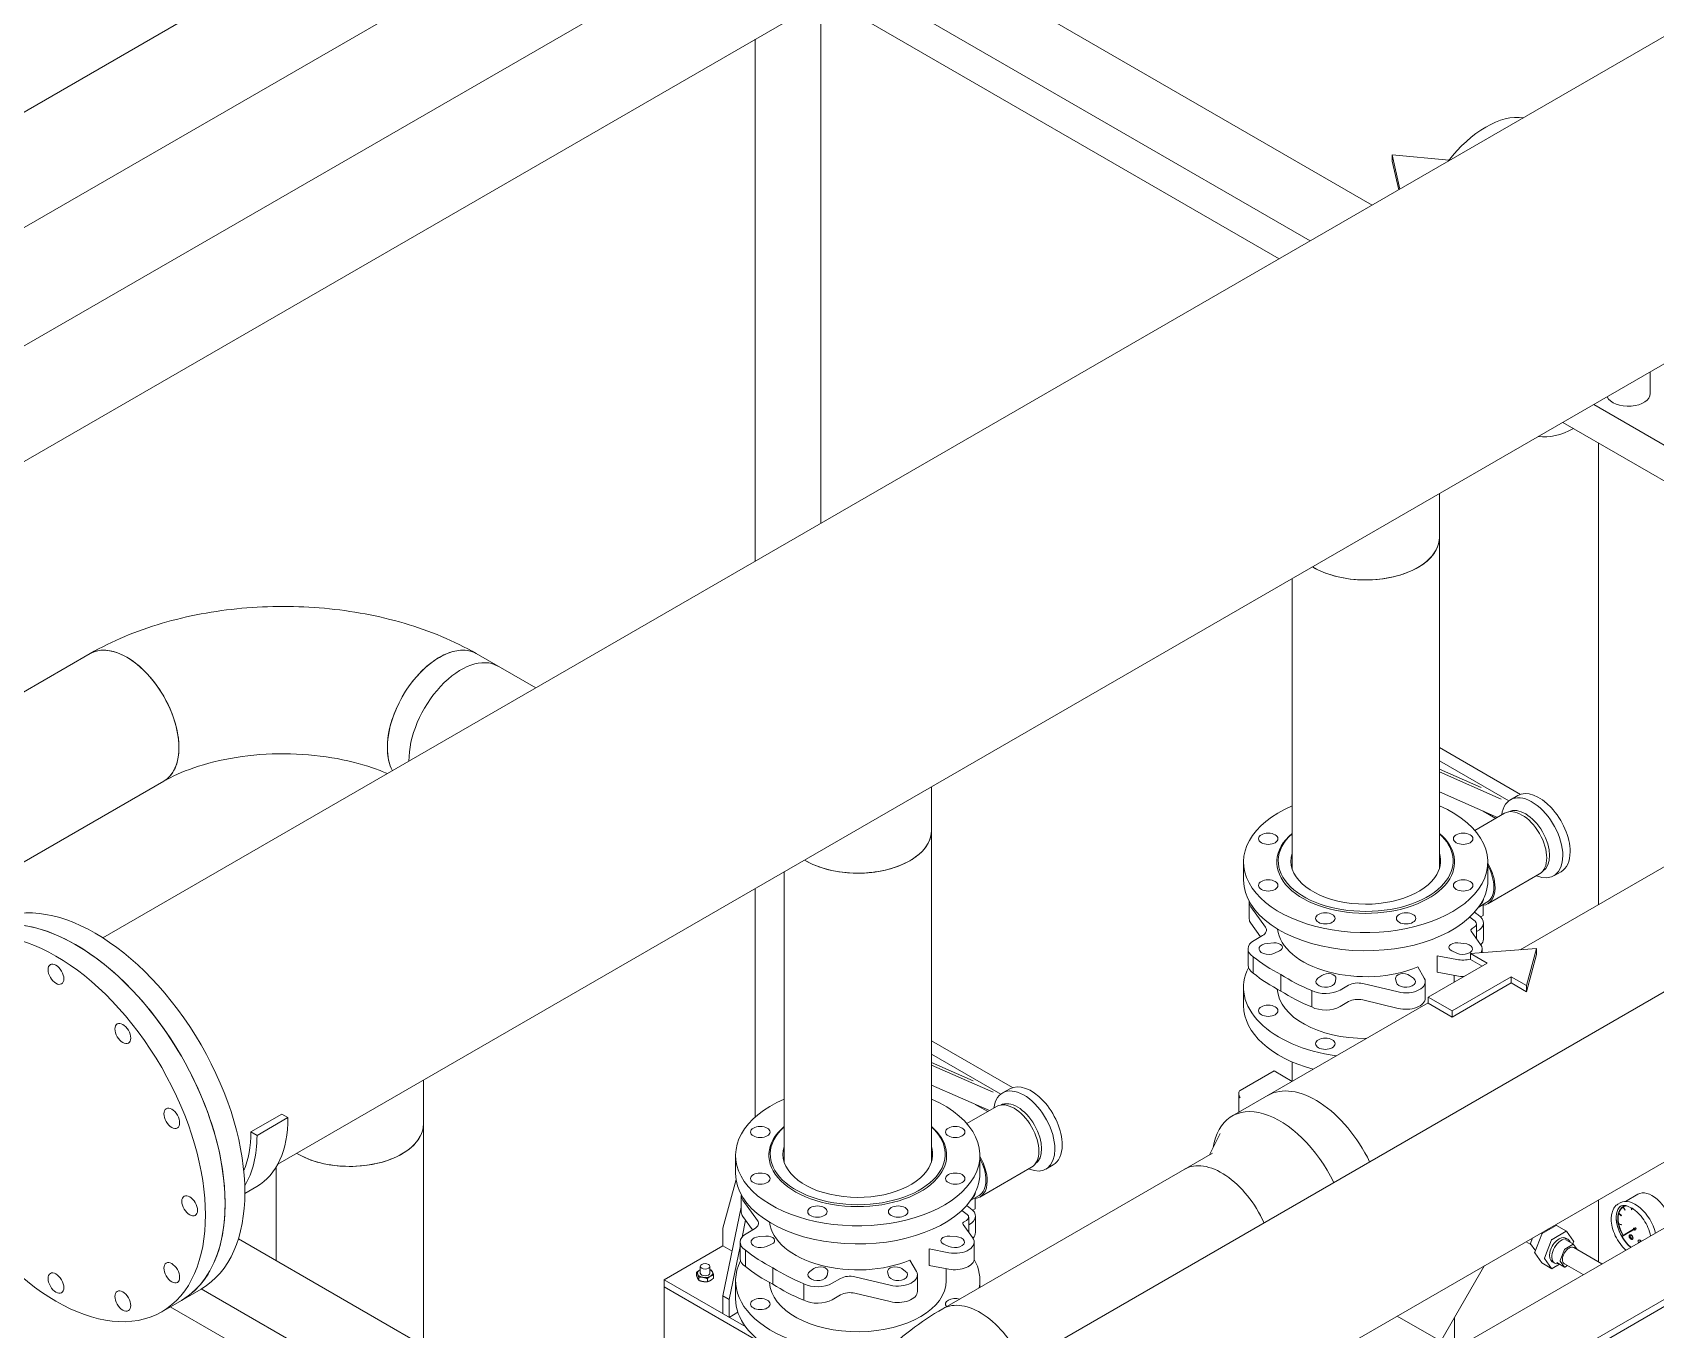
# Model space of a CAD drawing. Header units: millimetres. Extents: x -312439 to 477422, y -331570 to 212570.
# Drawn here: x 414136 to 415271, y 91677 to 92585 of the extents above; entities that cross this region are included whole.
import ezdxf

# ---------------------------------------------------------------- set-up
doc = ezdxf.new("R2010")
doc.units = ezdxf.units.MM

msp = doc.modelspace()

# ---------------------------------------------------------------- linework, layer by layer
at = {"color": 0, "linetype": 'Continuous', "lineweight": 0, "extrusion": (1.25969e-16, 0.816497, 0.57735)}
for p, q in [((413650.523, 92252.149), (415264.538, 93184.001)), ((415299.539, 93123.376), (413442.14, 92051.007)), ((413775.151, 92160.582), (415234.416, 93003.09)), ((413596.082, 91976.364), (415269.418, 92942.465)), ((415651.453, 92797.871), (414185.215, 91951.338)), ((415072.998, 92463.9), (414756.758, 92646.481)), ((415029.692, 92438.897), (414713.452, 92621.478)), ((414687.326, 92606.394), (414687.326, 92241.231)), ((415008.038, 92426.395), (414691.798, 92608.976)), ((414641.392, 92579.874), (414641.392, 92214.712)), ((415087.087, 92499.036), (415092.45, 92475.13)), ((415126.795, 92495.457), (415087.087, 92499.036)), ((415087.087, 92499.036), (415087.087, 92494.763)), ((415087.087, 92494.763), (415091.602, 92474.64)), ((415290.893, 92360.711), (414307.499, 91792.949)), ((415267.453, 92332.068), (415267.453, 92347.178)), ((414759.461, 91614.657), (416018.072, 92341.316)), ((415832.008, 92321.46), (415176.588, 91943.053)), ((415423.519, 92211.52), (415228.003, 92324.401)), ((415423.519, 92186.517), (415206.35, 92311.9)), ((415231.33, 92297.477), (415231.33, 91974.658)), ((415120.013, 91999.794), (415120.013, 92262.053)), ((414810.999, 91525.391), (416069.609, 92252.051)), ((415016.938, 91999.794), (415016.938, 92202.543)), ((414176.191, 92150.15), (413875.641, 91976.628)), ((414446.384, 92150.15), (414487.977, 92126.137)), ((415176.689, 92051.679), (415120.013, 92084.401)), ((415120.013, 92075.144), (415168.518, 92047.14)), ((415149.225, 92056.529), (415120.013, 92069.334)), ((414227.729, 92060.885), (413927.179, 91887.362)), ((415120.013, 92067.38), (415163.284, 92048.411)), ((414764.74, 91794.677), (414764.74, 92056.936)), ((415160.572, 92035.599), (415120.013, 92053.378)), ((415169.77, 92047.98), (415174.865, 92050.871)), ((415144.811, 92026.498), (415165.544, 92038.469)), ((415159.383, 92034.912), (415150.691, 92039.93)), ((414983.038, 91991.643), (414983.038, 92004.345)), ((415153.912, 91991.643), (415153.912, 92004.345)), ((414661.664, 91794.677), (414661.664, 91997.426)), ((415153.913, 91975.178), (415190.042, 91996.037)), ((415199.993, 91994.711), (415205.088, 91997.602)), ((414641.392, 91985.721), (414641.392, 91825.953)), ((414987.019, 91964.626), (414987.019, 91976.127)), ((414998.323, 91958.74), (414988.14, 91973.011)), ((415153.3, 91976.239), (415147.494, 91972.887)), ((415148.915, 91965.985), (415150.656, 91966.99)), ((415150.656, 91966.99), (415150.656, 91974.712)), ((414994.844, 91952.114), (414988.14, 91961.51)), ((415148.811, 91946.767), (415142.233, 91955.984)), ((415142.899, 91957.907), (415144.428, 91958.79)), ((415146.042, 91961.04), (415146.042, 91950.646)), ((415150.794, 91950.376), (415150.794, 91961.877)), ((414990.381, 91949.537), (414996.325, 91952.969)), ((414999.751, 91947.512), (415004.144, 91947.825)), ((415132.806, 91947.825), (415137.2, 91947.512)), ((414050.66, 91040.27), (415610.736, 91940.98)), ((414986.158, 91932.15), (414986.158, 91943.651)), ((414989.851, 91926.586), (414989.851, 91938.088)), ((415008.21, 91942.157), (415004.72, 91940.585)), ((415153.541, 91933.67), (415112.262, 91909.837)), ((415118.429, 91938.826), (415132.13, 91936.218)), ((415118.429, 91927.325), (415118.429, 91938.826)), ((415132.23, 91940.585), (415128.74, 91942.157)), ((415187.864, 91943.896), (415141.796, 91940.451)), ((415141.796, 91940.451), (415153.541, 91933.67)), ((415141.796, 91940.451), (415141.796, 91936.179)), ((415141.796, 91936.179), (415149.842, 91931.534)), ((415149.931, 91943.651), (415149.931, 91941.06)), ((415180.838, 91917.91), (415187.864, 91943.896)), ((415180.838, 91913.638), (415187.864, 91939.624)), ((415187.864, 91943.896), (415187.864, 91939.624)), ((415009.145, 91914.133), (415009.145, 91925.635)), ((415035.039, 91923.08), (415037.763, 91925.095)), ((415047.579, 91922.748), (415047.037, 91920.211)), ((415089.914, 91920.211), (415089.372, 91922.748)), ((415099.188, 91925.095), (415101.911, 91923.08)), ((415104.957, 91931.048), (415109.475, 91923.138)), ((415132.13, 91924.717), (415118.429, 91927.325)), ((415128.872, 91900.247), (415170.152, 91924.08)), ((415130.333, 91920.27), (415130.333, 91925.059)), ((415170.152, 91924.08), (415170.152, 91919.808)), ((415170.152, 91924.08), (415180.838, 91917.91)), ((414093.967, 91015.267), (415654.043, 91915.977)), ((414098.298, 91012.767), (415654.043, 91910.977)), ((414983.038, 91916.634), (414983.038, 91903.932)), ((415030.714, 91902.994), (415030.714, 91914.495)), ((415056.49, 91918.233), (415050.545, 91914.801)), ((415091.204, 91913.507), (415066.485, 91919.387)), ((415110.156, 91909.186), (415110.156, 91920.687)), ((415128.872, 91895.975), (415170.152, 91919.808)), ((415170.152, 91919.808), (415180.838, 91913.638)), ((415180.838, 91917.91), (415180.838, 91913.638)), ((415112.262, 91905.914), (414974.926, 91826.623)), ((415056.49, 91906.732), (415050.545, 91903.3)), ((415091.204, 91902.006), (415066.485, 91907.885)), ((415112.262, 91909.837), (415128.872, 91900.247)), ((415112.262, 91909.837), (415112.262, 91905.565)), ((415112.262, 91905.565), (415128.872, 91895.975)), ((415128.872, 91900.247), (415128.872, 91895.975)), ((414821.416, 91846.562), (414764.74, 91879.284)), ((414764.74, 91870.027), (414813.245, 91842.023)), ((414793.951, 91851.412), (414764.74, 91864.217)), ((414764.74, 91862.263), (414808.011, 91843.294)), ((415004.374, 91858.263), (414980.629, 91844.554)), ((415017.051, 91850.944), (415004.374, 91858.263)), ((415016.938, 91851.009), (415016.938, 91864.59)), ((414409.466, 91666.033), (414409.466, 91851.819)), ((414805.299, 91830.481), (414764.74, 91848.261)), ((414814.497, 91842.863), (414819.592, 91845.754)), ((414979.701, 91829.38), (414979.701, 91842.504)), ((414789.537, 91821.381), (414810.271, 91833.352)), ((414804.11, 91829.795), (414795.418, 91834.813)), ((414310.343, 91828.125), (414288.69, 91815.624)), ((414314.674, 91825.625), (414293.02, 91813.123)), ((414314.674, 91825.625), (414310.343, 91828.125)), ((414288.69, 91815.624), (414293.02, 91813.123)), ((414959.115, 91799.532), (414966.653, 91814.462)), ((414627.765, 91786.526), (414627.765, 91799.228)), ((414772.741, 91691.929), (414961.226, 91800.751)), ((414798.639, 91786.526), (414798.639, 91799.228)), ((414306.391, 91725.543), (414306.391, 91791.002)), ((414798.639, 91770.061), (414834.769, 91790.92)), ((414844.72, 91789.594), (414849.815, 91792.485)), ((414292.869, 91777.43), (414284.502, 91772.599)), ((414618.887, 91748.377), (414628.091, 91782.221)), ((414618.887, 91700.871), (414631.746, 91763.002)), ((414631.746, 91759.509), (414631.746, 91771.01)), ((414643.05, 91753.623), (414632.867, 91767.894)), ((414798.027, 91771.122), (414792.221, 91767.77)), ((414795.383, 91761.873), (414795.383, 91769.595)), ((415231.33, 91768.07), (415231.33, 91724.627)), ((415244.755, 91764.954), (415246.572, 91766.003)), ((415248.474, 91763.306), (415248.517, 91763.331)), ((415249.847, 91760.776), (415248.54, 91763.041)), ((415248.671, 91763.117), (415249.979, 91760.852)), ((415248.715, 91763.14), (415250.022, 91760.877)), ((415250.173, 91766.977), (415258.872, 91772)), ((415254.482, 91761.254), (415254.224, 91762.513)), ((414632.266, 91742.09), (414634.696, 91753.829)), ((414639.571, 91746.997), (414632.867, 91756.393)), ((414787.626, 91752.79), (414789.154, 91753.673)), ((414790.769, 91755.923), (414790.769, 91745.529)), ((414793.642, 91760.868), (414795.383, 91761.873)), ((414795.521, 91745.259), (414795.521, 91756.76)), ((415240.76, 91759.025), (415241.011, 91759.856)), ((415247.199, 91756.898), (415245.413, 91758.481)), ((415245.413, 91751.372), (415247.199, 91750.893)), ((415245.457, 91751.397), (415247.243, 91750.918)), ((415245.461, 91758.661), (415247.247, 91757.077)), ((415247.247, 91750.658), (415245.461, 91751.137)), ((415245.505, 91758.686), (415247.291, 91757.102)), ((415247.247, 91757.077), (415247.199, 91756.898)), ((415247.243, 91756.923), (415247.199, 91756.898)), ((415247.291, 91757.102), (415247.243, 91756.923)), ((415247.291, 91757.102), (415247.247, 91757.077)), ((415249.979, 91760.852), (415249.847, 91760.776)), ((415250.022, 91760.877), (415249.979, 91760.852)), ((415254.417, 91762.403), (415254.662, 91761.206)), ((415254.472, 91762.371), (415254.705, 91761.231)), ((415254.662, 91761.206), (415254.482, 91761.254)), ((415254.705, 91761.231), (415254.662, 91761.206)), ((414444.087, 91646.045), (414279.957, 91740.805)), ((414618.887, 91735.876), (414618.887, 91748.377)), ((414635.107, 91744.42), (414641.052, 91747.852)), ((414644.477, 91742.394), (414648.871, 91742.707)), ((414777.533, 91742.707), (414781.927, 91742.394)), ((414793.537, 91741.65), (414786.96, 91750.867)), ((415185.2, 91741.436), (415183.729, 91737.645)), ((415191.579, 91744.02), (415186.681, 91731.395)), ((415201.717, 91750.1), (415191.92, 91744.444)), ((415198.508, 91740.02), (415193.61, 91727.395)), ((415196.428, 91747.047), (415195.673, 91747.483)), ((415208.646, 91746.1), (415198.849, 91740.444)), ((415208.924, 91746.127), (415201.995, 91750.128)), ((415213.842, 91736.993), (415208.486, 91740.086)), ((415208.501, 91741.254), (415210.073, 91740.346)), ((415213.885, 91739.101), (415208.987, 91746.07)), ((415247.243, 91750.918), (415247.199, 91750.893)), ((415247.199, 91750.893), (415247.247, 91750.658)), ((415247.243, 91750.918), (415247.291, 91750.683)), ((415247.291, 91750.683), (415247.247, 91750.658)), ((415249.256, 91743.526), (415248.068, 91742.778)), ((415248.068, 91742.778), (415249.31, 91743.433)), ((415248.54, 91743.202), (415249.847, 91743.957)), ((415249.979, 91743.73), (415248.671, 91742.975)), ((415249.277, 91743.612), (415250.672, 91744.418)), ((415249.394, 91743.408), (415250.789, 91744.213)), ((415249.891, 91743.982), (415249.847, 91743.957)), ((415249.847, 91743.957), (415249.854, 91743.945)), ((415249.891, 91743.982), (415249.897, 91743.97)), ((415249.972, 91743.741), (415249.979, 91743.73)), ((415250.022, 91743.755), (415249.979, 91743.73)), ((415250.015, 91743.766), (415250.022, 91743.755)), ((415255.748, 91747.614), (415250.048, 91744.025)), ((415250.137, 91743.869), (415256.096, 91747.012)), ((415252.974, 91743.398), (415253.053, 91743.443)), ((415253.053, 91743.443), (415253.384, 91742.87)), ((415253.191, 91743.553), (415253.275, 91743.601)), ((415253.355, 91743.618), (415253.277, 91743.573)), ((415254.497, 91740.942), (415254.828, 91740.368)), ((415254.828, 91740.368), (415254.75, 91740.323)), ((415254.992, 91740.433), (415255.076, 91740.482)), ((415255.052, 91740.498), (415255.131, 91740.543)), ((415256.108, 91747.844), (415255.822, 91747.679)), ((415255.883, 91748.233), (415255.97, 91748.283)), ((415256.475, 91747.208), (415256.189, 91747.043)), ((415256.458, 91748.069), (415257.22, 91748.557)), ((415256.7, 91746.819), (415256.786, 91746.869)), ((415257.649, 91747.814), (415256.844, 91747.398)), ((415257.22, 91748.557), (415257.306, 91748.607)), ((415257.22, 91748.557), (415257.649, 91747.814)), ((415257.735, 91747.864), (415257.306, 91748.607)), ((415257.649, 91747.814), (415257.735, 91747.864)), ((415259.533, 91739.988), (415259.371, 91739.894)), ((414577.745, 91712.123), (414618.887, 91735.876)), ((414625.358, 91732.139), (414618.887, 91735.876)), ((414623.217, 91698.371), (414630.885, 91735.415)), ((414630.885, 91727.033), (414630.885, 91738.534)), ((414634.578, 91721.469), (414634.578, 91732.971)), ((414652.937, 91737.04), (414649.447, 91735.468)), ((414763.156, 91733.709), (414776.856, 91731.101)), ((414763.156, 91722.208), (414763.156, 91733.709)), ((414776.957, 91735.468), (414773.467, 91737.04)), ((414794.658, 91738.534), (414794.658, 91727.033)), ((415184.01, 91736.884), (415180.662, 91738.817)), ((415183.729, 91737.284), (415186.674, 91733.095)), ((415186.681, 91730.941), (415191.579, 91723.972)), ((415187.213, 91732.766), (415186.723, 91733.049)), ((415207.461, 91733.234), (415204.516, 91725.644)), ((415213.621, 91736.971), (415207.732, 91733.571)), ((415213.353, 91737.275), (415213.885, 91738.646)), ((415216.556, 91733.157), (415213.892, 91736.947)), ((415233.666, 91723.279), (415213.938, 91734.669)), ((415259.233, 91738.084), (415261.008, 91739.109)), ((415261.008, 91739.109), (415261.086, 91739.155)), ((414600.468, 91715.185), (414600.468, 91717.348)), ((414603.077, 91716.818), (414603.077, 91721.536)), ((414609.745, 91716.818), (414609.745, 91721.536)), ((414653.872, 91709.016), (414653.872, 91720.518)), ((414679.766, 91717.963), (414682.489, 91719.978)), ((414692.305, 91717.631), (414691.763, 91715.094)), ((414734.641, 91715.094), (414734.099, 91717.631)), ((414743.915, 91719.978), (414746.638, 91717.963)), ((414749.684, 91725.931), (414754.201, 91718.021)), ((414776.856, 91719.6), (414763.156, 91722.208)), ((414775.059, 91711.517), (414775.059, 91719.942)), ((415151.646, 91722.064), (415121.11, 91669.174)), ((415198.571, 91719.913), (415191.642, 91723.914)), ((415193.61, 91726.94), (415198.508, 91719.971)), ((415198.849, 91719.941), (415204.138, 91722.994)), ((415198.994, 91724.787), (415200.566, 91723.879)), ((415207.511, 91721.047), (415202.154, 91724.14)), ((415204.516, 91725.283), (415207.461, 91721.093)), ((415220.621, 91715.747), (415207.415, 91723.371)), ((415207.732, 91721.069), (415209.567, 91722.129)), ((414226.329, 91689.792), (414253.872, 91705.694)), ((414400.78, 91621.042), (414254.015, 91705.777)), ((414577.745, 91712.123), (414577.745, 91612.11)), ((414634.842, 91679.158), (414577.745, 91712.123)), ((414577.745, 91707.122), (414661.664, 91658.671)), ((414602.061, 91711.754), (414602.061, 91713.917)), ((414608.003, 91710.835), (414608.003, 91712.998)), ((414612.353, 91713.346), (414612.353, 91715.51)), ((414627.765, 91711.517), (414627.765, 91698.815)), ((414675.441, 91697.877), (414675.441, 91709.378)), ((414701.216, 91713.116), (414695.272, 91709.684)), ((414735.931, 91708.39), (414711.212, 91714.27)), ((414754.883, 91704.069), (414754.883, 91715.57)), ((414798.639, 91711.517), (414798.639, 91706.881)), ((414618.887, 91700.871), (414623.217, 91698.371)), ((414618.887, 91688.37), (414618.887, 91700.871)), ((414623.217, 91685.869), (414623.217, 91698.371)), ((414701.216, 91701.615), (414695.272, 91698.183)), ((414735.931, 91696.889), (414711.212, 91702.768)), ((414400.78, 91596.038), (414232.362, 91693.275)), ((414629.335, 91689.402), (414623.217, 91685.869)), ((415090.573, 91686.804), (415121.11, 91669.174)), ((415130.639, 91685.679), (415130.639, 91669.637))]:
    msp.add_line(p, q, dxfattribs=at)
at = {"color": 0, "linetype": 'Continuous', "lineweight": 0}
for centre, major_axis, ratio, start_param, end_param in [((415152.465, 92461.29), (35.063, 60.73), 0.57735027, 0.22468018, 1.34611615), ((415252.142, 92332.068), (15.311, 0), 0.57735027, 3.4015979, 6.28318531), ((415215.653, 92365.801), (35.063, 60.73), 0.57735027, 3.36758499, 3.89115193), ((415068.475, 92231.461), (-51.538, 0), 0.57735027, 0.76549832, 3.14159265), ((415068.475, 92231.461), (-51.538, 0), 0.57735027, 2.35619449, 3.14159265), ((415068.475, 92231.461), (-51.538, 0), 0.57735027, 0.76549832, 2.35619449), ((414201.96, 92105.518), (-25.769, 44.633), 0.57735027, 3.14159265, 6.28318531), ((414201.96, 92105.518), (25.769, -44.633), 0.57735027, 0.78539816, 3.14159265), ((414420.616, 92105.518), (25.769, 44.633), 0.57735027, 0, 2.80534243), ((414420.616, 92105.518), (-25.769, -44.633), 0.57735027, 3.14159265, 5.49778714), ((414435.714, 92096.801), (25.769, 44.633), 0.57735027, 0, 2.37609433), ((414435.714, 92096.801), (-25.769, -44.633), 0.57735027, 3.14159265, 5.51768699), ((414201.96, 92105.518), (25.769, -44.633), 0.57735027, 0, 0.78539816), ((414420.616, 92105.518), (-25.769, -44.633), 0.57735027, 5.49778714, 5.94693508), ((415184.881, 92021.346), (15.111, -26.634), 0.57229596, 0.78971856, 3.78936984), ((415189.977, 92024.237), (-15.111, 26.634), 0.57229596, 3.93131122, 6.28318531), ((415068.475, 92004.345), (85.437, 0), 0.57735027, 2.21833582, 5.89048623), ((415068.475, 92004.345), (85.437, 0), 0.57735027, 5.89048623, 7.20644214), ((415177.793, 92017.253), (12.249, -21.216), 0.57735027, 0, 3.14159265), ((415180.161, 92018.62), (11.962, -20.719), 0.57735027, 0.02368019, 3.11791246), ((414713.202, 92026.344), (-51.538, 0), 0.57735027, 0.76549832, 3.14159265), ((414713.202, 92026.344), (-51.538, 0), 0.57735027, 2.35619449, 3.14159265), ((415068.475, 92004.345), (62.164, 0), 0.57735027, 2.54822804, 5.89048623), ((415068.475, 92005.145), (61.184, 0), 0.57735027, 2.57241108, 5.89048623), ((415068.475, 92004.345), (62.164, 0), 0.57735027, 5.89048623, 6.87654992), ((415068.475, 92005.145), (61.184, 0), 0.57735027, 5.89048623, 6.85236688), ((414713.202, 92026.344), (-51.538, 0), 0.57735027, 0.76549832, 2.35619449), ((415068.475, 92005.145), (52.364, 0), 0.57735027, 2.96365333, 5.89048623), ((415068.475, 92005.145), (52.364, 0), 0.57735027, 5.89048623, 6.46112463), ((415141.664, 91996.394), (12.249, -21.216), 0.57735027, 0.78539816, 1.57084863), ((415141.664, 91996.394), (-11.637, 20.155), 0.57735027, 3.92699082, 4.65832502), ((415184.881, 92021.346), (15.111, -26.634), 0.57229596, 5.64401093, 7.07290387), ((415189.977, 92024.237), (-15.111, 26.634), 0.57229596, 3.14159265, 3.93131122), ((415068.475, 91991.643), (85.437, 0), 0.57735027, 3.14159265, 5.89048623), ((415068.475, 91991.643), (85.437, 0), 0.57735027, 5.89048623, 6.28318531), ((414179.919, 91833.785), (73.953, -128.091), 0.57735027, 0, 3.14159265), ((415136.389, 91978.879), (14.405, 0), 0.57735027, 5.71305417, 6.22390779), ((415141.664, 91996.394), (12.249, -21.216), 0.57735027, 6.04359707, 7.06858347), ((415141.664, 91996.394), (-11.637, 20.155), 0.57735027, 3.14159265, 3.92699082), ((414166.147, 91825.834), (73.953, -128.091), 0.57735027, 0, 3.14159265), ((414166.147, 91825.834), (-73.953, 128.091), 0.57735027, 3.14159265, 6.28318531), ((415000.576, 91976.127), (-13.556, 0), 0.57735027, 6.21040253, 6.69260189), ((414943.752, 91873.628), (260.291, 0), 0.57735027, 0.67415921, 0.6895054), ((415136.389, 91961.877), (14.405, 0), 0.57735027, 5.44674538, 7.01565574), ((415000.576, 91964.626), (-13.556, 0), 0.57735027, 0, 0.40941658), ((414989.829, 91956.72), (9.187, 0), 0.57735027, 5.49778714, 6.673973), ((415068.475, 91959.889), (-61.857, 0), 0.57735027, 0.06591002, 2.20157488), ((414933.753, 91876.66), (258.723, 0), 0.57735027, 0.61584622, 0.63984345), ((415145.064, 91956.657), (-3.062, 0), 0.57735027, 5.49778714, 6.673973), ((415140.53, 91961.04), (5.512, 0), 0.57735027, 5.49778714, 6.92522599), ((415000.576, 91943.651), (-14.418, 0), 0.57735027, 5.49778714, 7.01515814), ((415000.576, 91943.651), (-6.737, 0), 0.57735027, 4.83515448, 8.51661272), ((415004.819, 91944.666), (5.512, 0), 0.57735027, 5.37502007, 7.97674713), ((415132.131, 91944.666), (-5.512, 0), 0.57735027, 4.5896219, 7.19134897), ((415136.375, 91943.651), (6.737, 0), 0.57735027, 4.04975631, 7.73121456), ((415136.375, 91943.651), (13.556, 0), 0.57735027, 5.93756052, 6.69260189), ((415136.389, 91950.376), (14.405, 0), 0.57735027, 5.78698517, 6.28318531), ((415096.048, 91981.725), (-130.347, 0), 0.57735027, 0.61853974, 0.84101764), ((415136.375, 91943.651), (13.556, 0), 0.57735027, 4.39388168, 5.12376234), ((415068.475, 91916.634), (-85.437, 0), 0.57735027, 5.9992116, 7.61082961), ((415000.576, 91932.15), (-14.418, 0), 0.57735027, 0, 0.73197283), ((415096.048, 91970.223), (-130.347, 0), 0.57735027, 0.61853974, 0.84101764), ((415106.296, 91975.808), (-130.347, 0), 0.57735027, 0.72977869, 0.95225659), ((415040.35, 91920.687), (-6.737, 0), 0.57735027, 5.62055264, 9.30201088), ((415042.108, 91923.137), (5.512, 0), 0.57735027, 6.16041823, 8.76214529), ((415094.842, 91923.137), (5.512, 0), 0.57735027, 0.66263109, 3.26435815), ((415096.6, 91920.687), (-6.737, 0), 0.57735027, 0.1227655, 3.80422374), ((415096.6, 91920.687), (-13.556, 0), 0.57735027, 1.16137975, 3.46009996), ((415136.375, 91932.15), (13.556, 0), 0.57735027, 4.39388168, 4.78738103), ((415068.475, 91916.634), (-61.857, 0), 0.57735027, 0.03300457, 1.57884863), ((415106.296, 91964.307), (-130.347, 0), 0.57735027, 0.72977869, 0.95225659), ((415040.35, 91920.687), (-14.418, 0), 0.57735027, 0.83882349, 2.35619449), ((415062.986, 91914.483), (-9.187, 0), 0.57735027, 4.32160129, 5.49778714), ((415068.475, 91903.932), (-85.437, 0), 0.57735027, 0, 1.12592356), ((415040.35, 91909.186), (-14.418, 0), 0.57735027, 0.83882349, 2.35619449), ((415062.986, 91902.981), (-9.187, 0), 0.57735027, 4.32160129, 5.49778714), ((415096.6, 91909.186), (-13.556, 0), 0.57735027, 1.16137975, 3.14159265), ((414829.608, 91816.228), (15.111, -26.634), 0.57229596, 0.78971856, 3.78936984), ((414834.704, 91819.12), (-15.111, 26.634), 0.57229596, 3.93131122, 6.28318531), ((414982.868, 91840.675), (-2.239, 3.879), 0.57735027, 0, 1.57079633), ((415033.591, 91783.02), (33.547, -58.105), 0.57735027, 1.44013799, 3.14159265), ((414713.202, 91799.228), (85.437, 0), 0.57735027, 2.21833582, 5.89048623), ((414713.202, 91799.228), (85.437, 0), 0.57735027, 5.89048623, 7.20644214), ((414822.52, 91812.136), (12.249, -21.216), 0.57735027, 0, 3.14159265), ((414824.888, 91813.503), (11.962, -20.719), 0.57735027, 0.02368019, 3.11791246), ((415008.473, 91768.518), (33.547, -58.105), 0.57735027, 1.44013799, 3.76003285), ((414240.229, 91868.605), (52.64, -91.175), 0.57735027, 0, 0.78539816), ((414357.929, 91821.227), (-51.538, 0), 0.57735027, 0.76549832, 3.14159265), ((414357.929, 91821.227), (-51.538, 0), 0.57735027, 2.35619449, 3.14159265), ((414713.202, 91799.228), (62.164, 0), 0.57735027, 2.54822804, 5.89048623), ((414713.202, 91799.228), (62.164, 0), 0.57735027, 5.89048623, 6.87654992), ((414218.576, 91856.104), (49.578, -85.871), 0.57735027, 0.40682508, 0.78539816), ((414218.576, 91856.104), (-52.64, 91.175), 0.57735027, 3.44184953, 3.92699082), ((414713.202, 91800.028), (61.184, 0), 0.57735027, 2.57241108, 5.89048623), ((414713.202, 91800.028), (61.184, 0), 0.57735027, 5.89048623, 6.85236688), ((414357.929, 91821.227), (-51.538, 0), 0.57735027, 0.76549832, 2.35619449), ((414713.202, 91800.028), (52.364, 0), 0.57735027, 2.96365333, 5.89048623), ((414713.202, 91800.028), (52.364, 0), 0.57735027, 5.89048623, 6.46112463), ((414786.39, 91791.277), (12.249, -21.216), 0.57735027, 0.78539816, 1.57084863), ((414786.39, 91791.277), (-11.637, 20.155), 0.57735027, 3.92699082, 4.65832502), ((414829.608, 91816.228), (15.111, -26.634), 0.57229596, 5.64401093, 7.07290387), ((414834.704, 91819.12), (-15.111, 26.634), 0.57229596, 3.14159265, 3.93131122), ((414713.202, 91786.526), (85.437, 0), 0.57735027, 3.14159265, 5.89048623), ((414713.202, 91786.526), (85.437, 0), 0.57735027, 5.89048623, 6.28318531), ((414967.592, 91744.915), (25.769, -44.633), 0.57735027, 1.40035941, 3.14159265), ((414786.39, 91791.277), (12.249, -21.216), 0.57735027, 6.04359707, 7.06858347), ((414786.39, 91791.277), (-11.637, 20.155), 0.57735027, 3.14159265, 3.92699082), ((415268.824, 91754.762), (9.952, -17.238), 0.57735027, 1.06258005, 3.14159265), ((414645.302, 91771.01), (-13.556, 0), 0.57735027, 6.21040253, 6.69260189), ((414588.479, 91668.511), (260.291, 0), 0.57735027, 0.67415921, 0.6895054), ((414781.116, 91773.762), (14.405, 0), 0.57735027, 5.71305417, 6.22390779), ((415257.003, 91747.937), (-9.42, 16.316), 0.57735027, 0.096874, 2.11076551), ((415257.262, 91748.086), (-8.787, 15.22), 0.57735027, 6.08880812, 7.85295713), ((415257.262, 91748.086), (-8.656, 14.993), 0.57735027, 6.02576359, 7.85260552), ((415257.305, 91748.111), (8.656, -14.993), 0.57735027, 3.15419071, 3.65759675), ((415257.003, 91747.937), (-10.431, 18.066), 0.57735027, 4.22954284, 6.28318531), ((415257.305, 91748.111), (8.787, -15.22), 0.57735027, 2.95612728, 3.14159265), ((415239.851, 91778.166), (8.722, -15.107), 0.57735027, 6.27941667, 6.28695395), ((415240.048, 91777.976), (8.59, -14.879), 0.57735027, 6.27935899, 6.28701163), ((414645.302, 91759.509), (-13.556, 0), 0.57735027, 0, 0.40941658), ((414634.556, 91751.603), (9.187, 0), 0.57735027, 5.49778714, 6.673973), ((414713.202, 91754.772), (-61.857, 0), 0.57735027, 0.06591002, 2.20157488), ((414578.479, 91671.543), (258.723, 0), 0.57735027, 0.61584622, 0.63984345), ((414789.791, 91751.54), (-3.062, 0), 0.57735027, 5.49778714, 6.673973), ((414785.257, 91755.923), (5.512, 0), 0.57735027, 5.49778714, 6.92522599), ((414781.116, 91756.76), (14.405, 0), 0.57735027, 5.44674538, 7.01565574), ((415257.305, 91748.111), (-9.646, 16.708), 0.57735027, 0.85525389, 2.09678466), ((415257.305, 91748.111), (8.656, -14.993), 0.57735027, 3.67711914, 4.18119552), ((415233.511, 91769.091), (8.722, -15.107), 0.57735027, 0.51983014, 0.52736741), ((415233.691, 91754.457), (-8.59, 14.879), 0.57735027, 4.18496389, 4.19261652), ((415233.715, 91769.022), (8.59, -14.879), 0.57735027, 0.51977246, 0.52742509), ((415233.535, 91754.388), (-8.722, 15.107), 0.57735027, 4.18502157, 4.19255884), ((415257.305, 91748.111), (8.656, -14.993), 0.57735027, 4.19888654, 4.7047943), ((414645.302, 91738.534), (-14.418, 0), 0.57735027, 5.49778714, 7.01515814), ((414645.302, 91738.534), (-6.737, 0), 0.57735027, 4.83515448, 8.51661272), ((414649.546, 91739.549), (5.512, 0), 0.57735027, 5.37502007, 7.97674713), ((414776.858, 91739.549), (-5.512, 0), 0.57735027, 4.5896219, 7.19134897), ((414781.102, 91738.534), (13.556, 0), 0.57735027, 4.39388168, 6.69260189), ((414781.102, 91738.534), (6.737, 0), 0.57735027, 4.04975631, 7.73121456), ((414781.116, 91745.259), (14.405, 0), 0.57735027, 5.78698517, 6.28318531), ((415191.92, 91743.99), (-0.278, -0.482), 0.57735027, 3.92699082, 4.97418837), ((415203.747, 91733.02), (-4.754, -8.234), 0.57735027, 3.14159265, 6.28318531), ((415205.32, 91732.113), (-4.754, -8.234), 0.57735027, 2.67421922, 6.75055874), ((415198.849, 91739.989), (-0.278, -0.482), 0.57735027, 3.92699082, 4.97418837), ((415201.717, 91749.646), (0.278, 0.482), 0.57735027, 0, 0.78539816), ((415208.646, 91745.646), (0.278, 0.482), 0.57735027, 6.02138592, 7.06858347), ((415239.982, 91738.186), (-8.59, 14.879), 0.57735027, 4.70994937, 4.7162153), ((415239.917, 91737.996), (-8.722, 15.107), 0.57735027, 4.70862034, 4.7147928), ((415254.013, 91741.948), (0.901, -1.56), 0.57735027, 3.3104584, 6.11431956), ((415255.881, 91743.026), (1.681, -2.912), 0.81649658, 4.1561584, 5.26861956), ((415254.092, 91741.993), (0.901, -1.56), 0.57735027, 2.9727269, 3.3104584), ((415254.176, 91742.042), (0.901, -1.56), 0.57735027, 0, 3.14159265), ((415254.013, 91741.948), (0.901, -1.56), 0.57735027, 0.16886575, 2.9727269), ((415256.184, 91743.201), (-1.681, 2.912), 0.81649658, 1.01456574, 2.12702691), ((415254.092, 91741.993), (0.901, -1.56), 0.57735027, 6.11431956, 6.45205106), ((415256.291, 91747.526), (-0.408, 0.707), 0.57735027, 5.20592698, 7.41430302), ((415256.378, 91747.576), (0.408, -0.707), 0.57735027, 2.07074098, 3.14159265), ((415256.291, 91747.526), (-0.408, 0.707), 0.57735027, 2.01064788, 4.2186585), ((415256.291, 91747.526), (-0.184, 0.318), 0.57735027, 4.71238898, 6.28318531), ((415256.291, 91747.526), (-0.184, 0.318), 0.57735027, 3.14159265, 4.71238898), ((415256.378, 91747.576), (0.408, -0.707), 0.57735027, 0, 1.07065627), ((415260.272, 91738.335), (0.901, -1.56), 0.57735027, 1.73966208, 4.54352323), ((415260.434, 91738.429), (0.901, -1.56), 0.57735027, 1.71787162, 3.14159265), ((414740.775, 91776.608), (-130.347, 0), 0.57735027, 0.61853974, 0.84101764), ((415184, 91737.621), (-0.221, -0.383), 0.57735027, 4.97418837, 6.02138592), ((415187.021, 91731.365), (-0.278, -0.482), 0.57735027, 4.97418837, 6.02138592), ((415186.944, 91733.432), (-0.221, -0.383), 0.57735027, 6.02138592, 6.28318531), ((415210.676, 91729.02), (3.261, 5.649), 0.57735027, 0, 3.14159265), ((415207.732, 91733.209), (-0.221, -0.383), 0.57735027, 3.92699082, 4.97418837), ((415213.621, 91736.61), (0.221, 0.383), 0.57735027, 6.02138592, 7.06858347), ((415213.545, 91738.677), (0.278, 0.482), 0.57735027, 4.97418837, 6.02138592), ((415260.35, 91738.38), (-0.901, 1.56), 0.57735027, 1.40193058, 1.42372104), ((415260.35, 91738.38), (-0.901, 1.56), 0.57735027, 4.85946427, 4.88125473), ((414606.411, 91716.818), (5.328, 0), 0.57735027, 2.35619449, 3.40339204), ((414606.411, 91716.818), (5.328, 0), 0.57735027, 2.24694203, 2.35619449), ((414606.411, 91716.818), (5.328, 0), 0.57735027, 0.26179939, 0.89465062), ((414606.411, 91716.818), (5.328, 0), 0.57735027, 5.49778714, 6.54498469), ((414713.202, 91711.517), (-85.437, 0), 0.57735027, 5.9992116, 8.10411792), ((414645.302, 91727.033), (-14.418, 0), 0.57735027, 0, 0.73197283), ((414740.775, 91765.106), (-130.347, 0), 0.57735027, 0.61853974, 0.84101764), ((414751.022, 91770.691), (-130.347, 0), 0.57735027, 0.72977869, 0.95225659), ((414685.077, 91715.57), (-6.737, 0), 0.57735027, 5.62055264, 9.30201088), ((414686.835, 91718.02), (5.512, 0), 0.57735027, 6.16041823, 8.76214529), ((414739.569, 91718.02), (5.512, 0), 0.57735027, 0.66263109, 3.26435815), ((414741.327, 91715.57), (-6.737, 0), 0.57735027, 0.1227655, 3.80422374), ((414741.327, 91715.57), (-13.556, 0), 0.57735027, 1.16137975, 3.46009996), ((414781.102, 91727.033), (13.556, 0), 0.57735027, 4.39388168, 6.28318531), ((414713.202, 91711.517), (-85.437, 0), 0.57735027, 3.04255179, 3.44945026), ((415191.92, 91724.396), (-0.278, -0.482), 0.57735027, 6.02138592, 6.28318531), ((415193.95, 91727.364), (-0.278, -0.482), 0.57735027, 4.97418837, 6.02138592), ((415198.849, 91720.395), (-0.278, -0.482), 0.57735027, 6.02138592, 7.06858347), ((415204.787, 91725.62), (-0.221, -0.383), 0.57735027, 4.97418837, 6.02138592), ((415207.732, 91721.43), (-0.221, -0.383), 0.57735027, 6.02138592, 7.06858347), ((414606.411, 91716.818), (5.328, 0), 0.57735027, 3.40339204, 4.45058959), ((414606.411, 91716.818), (-3.334, 0), 0.57735027, 0, 3.14159265), ((414606.411, 91716.818), (5.328, 0), 0.57735027, 4.45058959, 5.49778714), ((414713.202, 91711.517), (-61.857, 0), 0.57735027, 0.03300457, 3.14159265), ((414751.022, 91759.19), (-130.347, 0), 0.57735027, 0.72977869, 0.95225659), ((414685.077, 91715.57), (-14.418, 0), 0.57735027, 0.83882349, 2.35619449), ((414707.712, 91709.366), (-9.187, 0), 0.57735027, 4.32160129, 5.49778714), ((414713.202, 91698.815), (-85.437, 0), 0.57735027, 0, 1.6491391), ((414685.077, 91704.069), (-14.418, 0), 0.57735027, 0.83882349, 2.35619449), ((414707.712, 91697.864), (-9.187, 0), 0.57735027, 4.32160129, 5.49778714), ((414741.327, 91704.069), (-13.556, 0), 0.57735027, 1.16137975, 3.14159265), ((414798.51, 91647.296), (25.769, -44.633), 0.57735027, 1.40035941, 3.14159265), ((414781.385, 91695.211), (-6.798, 0), 0.57735027, 4.23980809, 6.7557662)]:
    msp.add_ellipse(centre, major_axis=major_axis, ratio=ratio, start_param=start_param, end_param=end_param, dxfattribs=at)
for centre, major_axis in [((415000.293, 92020.65), (6.798, 0)), ((415136.658, 92020.65), (6.798, 0)), ((415000.293, 91988.039), (6.798, 0)), ((415136.658, 91988.039), (6.798, 0)), ((414152.375, 91817.883), (-73.953, 128.091)), ((415040.233, 91964.98), (6.798, 0)), ((415096.717, 91964.98), (6.798, 0)), ((414152.375, 91925.896), (-3.889, 6.736)), ((415000.293, 91900.328), (-6.798, 0)), ((414199.147, 91884.422), (-3.889, 6.736)), ((415040.233, 91877.268), (-6.798, 0)), ((414233.386, 91825.118), (-3.889, 6.736)), ((414645.019, 91815.533), (6.798, 0)), ((414781.385, 91815.533), (6.798, 0)), ((414645.019, 91782.922), (6.798, 0)), ((414781.385, 91782.922), (6.798, 0)), ((414245.918, 91763.876), (-3.889, 6.736)), ((414684.96, 91759.862), (6.798, 0)), ((414741.444, 91759.862), (6.798, 0)), ((415249.336, 91743.51), (-0.059, 0.102)), ((415256.006, 91747.361), (-0.184, 0.318)), ((414152.375, 91709.869), (-3.889, 6.736)), ((414233.386, 91717.105), (-3.889, 6.736)), ((414606.411, 91721.536), (-3.334, 0)), ((414199.147, 91697.337), (-3.889, 6.736)), ((414645.019, 91695.211), (-6.798, 0))]:
    msp.add_ellipse(centre, major_axis=major_axis, ratio=0.57735027, dxfattribs=at)
for points, knots in [([(414446.384, 92150.15), (414430.888, 92159.097), (414413.917, 92166.113), (414378.134, 92176.64), (414359.314, 92180.137), (414321.021, 92183.638), (414301.554, 92183.638), (414263.262, 92180.137), (414244.442, 92176.64), (414208.658, 92166.113), (414191.687, 92159.097), (414176.191, 92150.15)], [0, 0, 0, 0, 0.31415927, 0.31415927, 0.62831853, 0.62831853, 0.9424778, 0.9424778, 1.25663706, 1.25663706, 1.57079633, 1.57079633, 1.57079633, 1.57079633]), ([(414384.221, 92066.234), (414380.958, 92067.669), (414377.457, 92069.04), (414365.189, 92073.269), (414355.541, 92075.704), (414334.678, 92079.139), (414323.418, 92080.079), (414300.704, 92080.169), (414289.251, 92079.292), (414267.724, 92075.879), (414257.638, 92073.362), (414240.641, 92067.49), (414233.528, 92064.233), (414227.729, 92060.885)], [0.13451437, 0.13451437, 0.13451437, 0.13451437, 0.2471265, 0.2471265, 0.50760913, 0.50760913, 0.77855804, 0.77855804, 1.053397, 1.053397, 1.32461508, 1.32461508, 1.57079633, 1.57079633, 1.57079633, 1.57079633]), ([(415241.011, 91759.856), (415241.15, 91760.319), (415241.313, 91760.76), (415241.685, 91761.597), (415241.894, 91761.992), (415242.355, 91762.731), (415242.607, 91763.075), (415243.154, 91763.709), (415243.448, 91763.999), (415244.074, 91764.521), (415244.406, 91764.753), (415244.755, 91764.954)], [0.288262087, 0.288262087, 0.288262087, 0.288262087, 0.387689302, 0.387689302, 0.487116517, 0.487116517, 0.586543733, 0.586543733, 0.685970948, 0.685970948, 0.785398163, 0.785398163, 0.785398163, 0.785398163]), ([(415245.766, 91763.204), (415246.074, 91763.382), (415246.398, 91763.533), (415247.073, 91763.782), (415247.425, 91763.879), (415248.152, 91764.017), (415248.529, 91764.058), (415249.302, 91764.085), (415249.7, 91764.07), (415250.377, 91763.998), (415250.652, 91763.957), (415250.931, 91763.903)], [0.785398163, 0.785398163, 0.785398163, 0.785398163, 0.884825381, 0.884825381, 0.984252598, 0.984252598, 1.083679816, 1.083679816, 1.183107033, 1.183107033, 1.249509807, 1.249509807, 1.249509807, 1.249509807]), ([(415250.504, 91764.012), (415251.886, 91763.688), (415253.347, 91763.065), (415256.261, 91761.281), (415257.712, 91760.123), (415260.464, 91757.385), (415261.764, 91755.805), (415264.076, 91752.379), (415265.088, 91750.534), (415266.72, 91746.772), (415267.34, 91744.854), (415267.736, 91742.983), (415267.739, 91742.968), (415267.742, 91742.953)], [1.28253425, 1.28253425, 1.28253425, 1.28253425, 1.60111592, 1.60111592, 1.91781062, 1.91781062, 2.23500828, 2.23500828, 2.55260724, 2.55260724, 2.87014967, 2.87014967, 2.87275344, 2.87275344, 2.87275344, 2.87275344]), ([(415250.415, 91732.949), (415250.079, 91733.255), (415249.747, 91733.574), (415247.985, 91735.348), (415246.64, 91737.008), (415244.265, 91740.592), (415243.234, 91742.515), (415241.588, 91746.433), (415240.973, 91748.427), (415240.223, 91752.291), (415240.089, 91754.159), (415240.283, 91756.998), (415240.468, 91758.057), (415240.76, 91759.025)], [4.99467698, 4.99467698, 4.99467698, 4.99467698, 5.06841017, 5.06841017, 5.39115395, 5.39115395, 5.71352036, 5.71352036, 6.03596729, 6.03596729, 6.35890534, 6.35890534, 6.57144739, 6.57144739, 6.57144739, 6.57144739]), ([(414691.532, 91614.935), (414691.737, 91615.228), (414691.942, 91615.519), (414703.237, 91631.517), (414715.676, 91646.066), (414742.684, 91671.793), (414757.245, 91682.982), (414772.741, 91691.929)], [4.078238413, 4.078238413, 4.078238413, 4.078238413, 4.08407045, 4.08407045, 4.398229715, 4.398229715, 4.71238898, 4.71238898, 4.71238898, 4.71238898])]:
    msp.add_open_spline(points, degree=3, knots=knots, dxfattribs=at)
for points, weights in [([(414600.468, 91717.348), (414601.634, 91718.41), (414602.643, 91718.993)], [1, 1.0379548493, 1]), ([(414601.264, 91716.021), (414600.895, 91716.818), (414600.468, 91717.348)], [1, 1.0379548493, 1]), ([(414602.643, 91718.993), (414602.859, 91719.117), (414603.077, 91719.226)], [1, 1.00788270894, 1.01249115378]), ([(414609.745, 91719.311), (414610.233, 91719.151), (414610.761, 91718.941)], [1.01660040172, 1.01226104367, 1]), ([(414610.761, 91718.941), (414611.188, 91718.41), (414611.557, 91717.614)], [1, 1.0379548493, 1]), ([(414611.557, 91717.614), (414611.926, 91716.818), (414612.353, 91715.51)], [1, 1.0379548493, 1]), ([(414600.468, 91715.185), (414600.895, 91713.877), (414601.264, 91713.081)], [1, 1.0379548493, 1]), ([(414602.061, 91713.917), (414601.634, 91715.225), (414601.264, 91716.021)], [1, 1.0379548493, 1]), ([(414601.264, 91713.081), (414601.634, 91712.285), (414602.061, 91711.754)], [1, 1.0379548493, 1]), ([(414605.032, 91713.846), (414603.653, 91714.06), (414602.061, 91713.917)], [1, 1.0379548493, 1]), ([(414602.061, 91711.754), (414603.653, 91711.119), (414605.032, 91710.906)], [1, 1.0379548493, 1]), ([(414608.003, 91712.998), (414606.411, 91713.633), (414605.032, 91713.846)], [1, 1.0379548493, 1]), ([(414605.032, 91710.906), (414606.411, 91710.693), (414608.003, 91710.835)], [1, 1.0379548493, 1]), ([(414610.178, 91714.643), (414609.169, 91714.06), (414608.003, 91712.998)], [1, 1.0379548493, 1]), ([(414608.003, 91710.835), (414609.169, 91711.119), (414610.178, 91711.702)], [1, 1.0379548493, 1]), ([(414612.353, 91715.51), (414611.188, 91715.225), (414610.178, 91714.643)], [1, 1.0379548493, 1]), ([(414610.178, 91711.702), (414611.188, 91712.285), (414612.353, 91713.346)], [1, 1.0379548493, 1])]:
    msp.add_rational_spline(points, weights, degree=2, dxfattribs=at)

doc.saveas('drawing.dxf')
